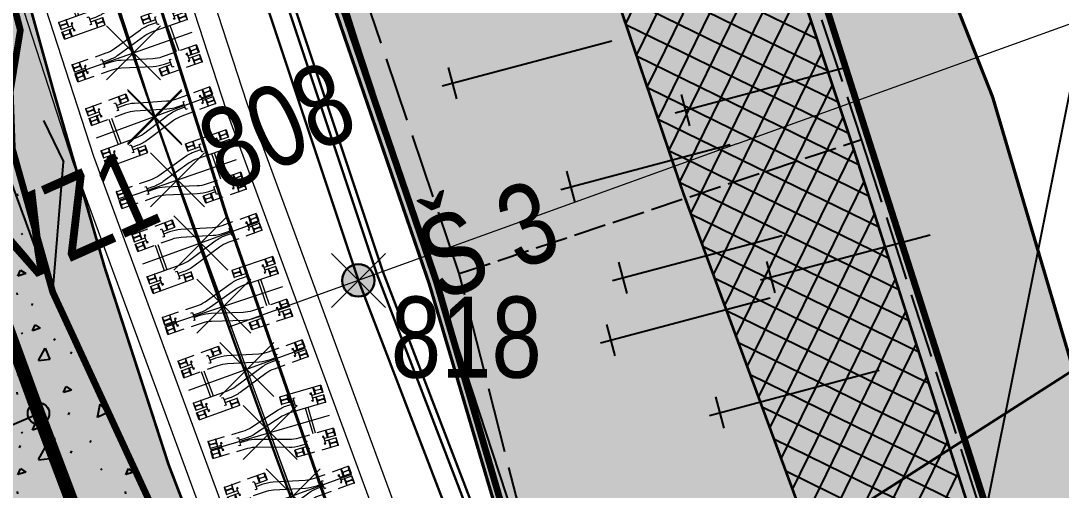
# Model space of a CAD drawing. Header units: millimetres. Extents: x -533422 to -532014, y -1115269 to -1112931.
# Drawn here: x -532549.83 to -532530.56, y -1113882.54 to -1113873.86 of the extents above; entities that cross this region are included whole.
import ezdxf
from ezdxf import colors
from ezdxf.entities.mleader import LeaderData, LeaderLine
from ezdxf.enums import TextEntityAlignment as Align
from ezdxf.math import Vec2, Vec3

# ---------------------------------------------------------------- set-up
doc = ezdxf.new("R2010")
doc.units = ezdxf.units.MM
doc.header["$PDMODE"] = 3
doc.header["$PDSIZE"] = 0.5
for name, pattern in [('ACAD_ISO02W100', [15, 12, -3]), ('ACAD_ISO05W100', [33, 24, -3, 0, -3, 0, -3]), ('ACAD_ISO10W100', [18, 12, -3, 0, -3])]:
    doc.linetypes.add(name, pattern=pattern)
for name, color, linetype, lineweight in [('drážní pozemek', 4, 'Continuous', 30), ('kladečák', 2, 'Continuous', 15), ('kladečák osa', 2, 'Continuous', 15), ('odvodnění', 5, 'Continuous', 0), ('původní osa', 30, 'Continuous', 15), ('SVRSEK', 1, 'Continuous', 20), ('Svršek', 1, 'Continuous', 18), ('tvar svršku', 1, 'Continuous', 13), ('Vytyčovací výkres', 5, 'Continuous', 15), ('Vytyčovací výkres - typ bodu', 5, 'Continuous', 15), ('Vytyčovací výkres _čísla bodů', 5, 'Continuous', 15), ('Ypražce', 1, 'Continuous', 13), ('zabzař', 1, 'Continuous', 30), ('řezy - značení', 5, 'Continuous', 0)]:
    doc.layers.add(name, color=color, linetype=linetype, lineweight=lineweight)
doc.layers.add('skály', color=8, linetype='Continuous')
doc.layers.add('Soubor 05 Těžký ochranný plot', color=82, linetype='Continuous')
doc.styles.get("Standard").update_dxf_attribs({"font": 'arial.ttf'})
doc.styles.add('Standard 1_500', font='romans.shx', dxfattribs={"width": 0.65, "height": 0.7})

# ---------------------------------------------------------------- blocks, each defined once
blk = doc.blocks.new('Z$W@#62D3339C')
at = {"layer": 'Ypražce', "lineweight": 9}
for p, q in [((5.465233698487282e-06, 2.299998993636109), (5.465233698487282e-06, 1.499998993705958)), ((0.1400054652476683, 2.299998993636109), (0.1400054652476683, 2.085498993634246)), ((0.1900054652942345, 2.299998993636109), (0.1900054652942345, 2.085498993634246)), ((0.9700054652057588, 2.299998993636109), (0.9700054652057588, 2.085498993634246)), ((1.020005465252325, 2.299998993636109), (1.020005465252325, 2.085498993634246)), ((1.160005465266295, 2.299998993636109), (1.160005465266295, 1.978822964476421)), ((0.8280088704777882, 1.957998993690126), (0.330005465191789, 1.957998993690126)), ((0.1400054652476683, 1.738998993649147), (0.1400054652476683, 1.499998993705958)), ((0.8280088704777882, 1.90799899364356), (0.330005465191789, 1.90799899364356)), ((1.020005465252325, 1.738998993649147), (1.020005465252325, 1.499998993705958)), ((1.160005465266295, 1.837880268227309), (1.160005465266295, 1.499998993705958)), ((0.5550054652849212, 0.2144989937078208), (0.5550054652849212, -1.006294041872025e-06)), ((0.605005465215072, 0.2144989937078208), (0.605005465215072, -1.006294041872025e-06))]:
    blk.add_line(p, q, dxfattribs=at)
at = {"layer": 'Ypražce', "lineweight": 9, "ltscale": 0.005}
blk.add_line((0.580005465191789, -1.006294041872025e-06), (0.580005465191789, 2.299998993636109), dxfattribs=at)
at = {"layer": 'Ypražce', "lineweight": 9}
for points in [[(0.06700546527281404, 2.181814288720489), (0.06700546527281404, 2.266151918331161, 0.2747949659835429), (0.05653793236706406, 2.285223967279308), (0.05653793236706406, 2.285223967279308), (0.002622348489239812, 2.292166130268015, -0.2961807937967795), (5.465233698487282e-06, 2.296480781049468), (5.465233698487282e-06, 2.299998993636109), (0.1400054652476683, 2.299998993636109), (0.1400054652476683, 2.296480781049468, -0.2961807937967795), (0.137388581992127, 2.292166130268015), (0.08347299823071808, 2.285223967279308), (0.08347299823071808, 2.285223967279308, 0.274794965983543), (0.07300546520855278, 2.266151918331161), (0.07300546520855278, 2.181814288720489, 0.274794965983543), (0.08347299823071808, 2.162742239772342), (0.137388581992127, 2.155800076783635, -0.2961807937967795), (0.1400054652476683, 2.151485426002182), (0.1400054652476683, 2.147967213415541), (5.465233698487282e-06, 2.147967213415541), (5.465233698487282e-06, 2.151485426002182, -0.2961807937967795), (0.002622348489239812, 2.155800076783635), (0.05653793236706406, 2.162742239772342), (0.05653793236706406, 2.162742239772342, 0.2747949659835429)], [(0.2630054652690887, 2.181814288720489), (0.2630054652690887, 2.266151918331161, -0.2747949659835429), (0.2734729981748387, 2.285223967279308), (0.2734729981748387, 2.285223967279308), (0.327388582052663, 2.292166130268015, 0.2961807937967795), (0.330005465191789, 2.296480781049468), (0.330005465191789, 2.299998993636109), (0.1900054652942345, 2.299998993636109), (0.1900054652942345, 2.296480781049468, 0.2961807937967795), (0.1926223484333605, 2.292166130268015), (0.2465379323111847, 2.285223967279308), (0.2465379323111847, 2.285223967279308, -0.274794965983543), (0.2570054652169347, 2.266151918331161), (0.2570054652169347, 2.181814288720489, -0.274794965983543), (0.2465379323111847, 2.162742239772342), (0.1926223484333605, 2.155800076783635, 0.2961807937967795), (0.1900054652942345, 2.151485426002182), (0.1900054652942345, 2.147967213415541), (0.330005465191789, 2.147967213415541), (0.330005465191789, 2.151485426002182, 0.2961807937967795), (0.327388582052663, 2.155800076783635), (0.2734729981748387, 2.162742239772342), (0.2734729981748387, 2.162742239772342, -0.2747949659835429)], [(0.8970054652309045, 2.181814288720489), (0.8970054652309045, 2.266151918331161, 0.2747949659835429), (0.8865379323251545, 2.285223967279308), (0.8865379323251545, 2.285223967279308), (0.8326223484473303, 2.292166130268015, -0.2961807937967795), (0.830005465191789, 2.296480781049468), (0.830005465191789, 2.299998993636109), (0.9700054652057588, 2.299998993636109), (0.9700054652057588, 2.296480781049468, -0.2961807937967795), (0.9673885820666328, 2.292166130268015), (0.9134729981888086, 2.285223967279308), (0.9134729981888086, 2.285223967279308, 0.274794965983543), (0.9030054652830586, 2.266151918331161), (0.9030054652830586, 2.181814288720489, 0.274794965983543), (0.9134729981888086, 2.162742239772342), (0.9673885820666328, 2.155800076783635, -0.2961807937967795), (0.9700054652057588, 2.151485426002182), (0.9700054652057588, 2.147967213415541), (0.830005465191789, 2.147967213415541), (0.830005465191789, 2.151485426002182, -0.2961807937967795), (0.8326223484473303, 2.155800076783635), (0.8865379323251545, 2.162742239772342), (0.8865379323251545, 2.162742239772342, 0.2747949659835429)], [(1.093005465227179, 2.181814288720489), (1.093005465227179, 2.266151918331161, -0.2747949659835429), (1.103472998132929, 2.285223967279308), (1.103472998132929, 2.285223967279308), (1.157388582010753, 2.292166130268015, 0.2961807937967795), (1.160005465266295, 2.296480781049468), (1.160005465266295, 2.299998993636109), (1.020005465252325, 2.299998993636109), (1.020005465252325, 2.296480781049468, 0.2961807937967795), (1.022622348507866, 2.292166130268015), (1.076537932269275, 2.285223967279308), (1.076537932269275, 2.285223967279308, -0.274794965983543), (1.08700546529144, 2.266151918331161), (1.08700546529144, 2.181814288720489, -0.274794965983543), (1.076537932269275, 2.162742239772342), (1.022622348507866, 2.155800076783635, 0.2961807937967795), (1.020005465252325, 2.151485426002182), (1.020005465252325, 2.147967213415541), (1.160005465266295, 2.147967213415541), (1.160005465266295, 2.151485426002182, 0.2961807937967795), (1.157388582010753, 2.155800076783635), (1.103472998132929, 2.162742239772342), (1.103472998132929, 2.162742239772342, -0.2747949659835429)], [(0.06700546527281404, 1.618183698621579), (0.06700546527281404, 1.533846069010906, -0.2747949659835429), (0.05653793236706406, 1.51477402006276), (0.05653793236706406, 1.51477402006276), (0.002622348489239812, 1.507831857074052, 0.2961807937967795), (5.465233698487282e-06, 1.503517206292599), (5.465233698487282e-06, 1.499998993705958), (0.1400054652476683, 1.499998993705958), (0.1400054652476683, 1.503517206292599, 0.2961807937967795), (0.137388581992127, 1.507831857074052), (0.08347299823071808, 1.51477402006276), (0.08347299823071808, 1.51477402006276, -0.274794965983543), (0.07300546520855278, 1.533846069010906), (0.07300546520855278, 1.618183698621579, -0.274794965983543), (0.08347299823071808, 1.637255747569725), (0.137388581992127, 1.644197910558432, 0.2961807937967795), (0.1400054652476683, 1.648512561339885), (0.1400054652476683, 1.652030773926526), (5.465233698487282e-06, 1.652030773926526), (5.465233698487282e-06, 1.648512561339885, 0.2961807937967795), (0.002622348489239812, 1.644197910558432), (0.05653793236706406, 1.637255747569725), (0.05653793236706406, 1.637255747569725, -0.2747949659835429)], [(1.093005465227179, 1.618183698621579), (1.093005465227179, 1.533846069010906, 0.2747949659835429), (1.103472998132929, 1.51477402006276), (1.103472998132929, 1.51477402006276), (1.157388582010753, 1.507831857074052, -0.2961807937967795), (1.160005465266295, 1.503517206292599), (1.160005465266295, 1.499998993705958), (1.020005465252325, 1.499998993705958), (1.020005465252325, 1.503517206292599, -0.2961807937967795), (1.022622348507866, 1.507831857074052), (1.076537932269275, 1.51477402006276), (1.076537932269275, 1.51477402006276, 0.274794965983543), (1.08700546529144, 1.533846069010906), (1.08700546529144, 1.618183698621579, 0.274794965983543), (1.076537932269275, 1.637255747569725), (1.022622348507866, 1.644197910558432, -0.2961807937967795), (1.020005465252325, 1.648512561339885), (1.020005465252325, 1.652030773926526), (1.160005465266295, 1.652030773926526), (1.160005465266295, 1.648512561339885, -0.2961807937967795), (1.157388582010753, 1.644197910558432), (1.103472998132929, 1.637255747569725), (1.103472998132929, 1.637255747569725, 0.2747949659835429)], [(0.4820054651936516, 0.1181836986215785), (0.4820054651936516, 0.03384606901090592, -0.2747949659835429), (0.4715379322879016, 0.01477402006275952), (0.4715379322879016, 0.01477402006275952), (0.4176223485264927, 0.007831857074052095, 0.2961807937967795), (0.4150054652709514, 0.00351720629259944), (0.4150054652709514, -1.006294041872025e-06), (0.5550054652849212, -1.006294041872025e-06), (0.5550054652849212, 0.00351720629259944, 0.2961807937967795), (0.5523885820293799, 0.007831857074052095), (0.4984729981515557, 0.01477402006275952), (0.4984729981515557, 0.01477402006275952, -0.274794965983543), (0.4880054652458057, 0.03384606901090592), (0.4880054652458057, 0.1181836986215785, -0.274794965983543), (0.4984729981515557, 0.1372557475697249), (0.5523885820293799, 0.1441979105584323, 0.2961807937967795), (0.5550054652849212, 0.148512561339885), (0.5550054652849212, 0.1520307739265263), (0.4150054652709514, 0.1520307739265263), (0.4150054652709514, 0.148512561339885, 0.2961807937967795), (0.4176223485264927, 0.1441979105584323), (0.4715379322879016, 0.1372557475697249), (0.4715379322879016, 0.1372557475697249, -0.2747949659835429)], [(0.6780054653063416, 0.1181836986215785), (0.6780054653063416, 0.03384606901090592, 0.2747949659835429), (0.6884729982120916, 0.01477402006275952), (0.6884729982120916, 0.01477402006275952), (0.7423885819735005, 0.007831857074052095, -0.2961807937967795), (0.7450054652290419, 0.00351720629259944), (0.7450054652290419, -1.006294041872025e-06), (0.605005465215072, -1.006294041872025e-06), (0.605005465215072, 0.00351720629259944, -0.2961807937967795), (0.6076223484706134, 0.007831857074052095), (0.6615379323484376, 0.01477402006275952), (0.6615379323484376, 0.01477402006275952, 0.274794965983543), (0.6720054652541876, 0.03384606901090592), (0.6720054652541876, 0.1181836986215785, 0.274794965983543), (0.6615379323484376, 0.1372557475697249), (0.6076223484706134, 0.1441979105584323, -0.2961807937967795), (0.605005465215072, 0.148512561339885), (0.605005465215072, 0.1520307739265263), (0.7450054652290419, 0.1520307739265263), (0.7450054652290419, 0.148512561339885, -0.2961807937967795), (0.7423885819735005, 0.1441979105584323), (0.6884729982120916, 0.1372557475697249), (0.6884729982120916, 0.1372557475697249, 0.2747949659835429)]]:
    blk.add_lwpolyline(points, format="xyb", close=True, dxfattribs=at)
for points in [[(0.330005465191789, 2.299998993636109), (0.330005465191789, 1.624998993705958, 0.07258628487161072), (0.3550311514409259, 1.453521477757022), (0.5241404522676021, 0.8864879299653694, -0.07258628487161072), (0.5550054652849212, 0.6749989936361089), (0.5550054652849212, 0.5609989936929196)], [(0.4150054652709514, 0.4621177191147581), (0.4150054652709514, 0.6749989936361089, 0.07258628487161072), (0.3899797790218145, 0.8464765095850453), (0.2208704781951383, 1.413510057376698, -0.07258628487161072), (0.1900054652942345, 1.624998993705958), (0.1900054652942345, 1.738998993649147)], [(0.830005465191789, 1.837880268227309), (0.830005465191789, 1.624998993705958, -0.07258628487161072), (0.8049797790590674, 1.453521477757022), (0.6358704782323912, 0.8864879299653694, 0.07258628487161072), (0.605005465215072, 0.6749989936361089), (0.605005465215072, 0.5609989936929196)], [(0.7450054652290419, 0.4621177191147581), (0.7450054652290419, 0.6749989936361089, -0.07258628487161072), (0.7700311514781788, 0.8464765095850453), (0.939140452304855, 1.413510057376698, 0.07258628487161072), (0.9700054652057588, 1.624998993705958), (0.9700054652057588, 1.738998993649147)]]:
    blk.add_lwpolyline(points, format="xyb", dxfattribs=at)
for points in [[(0.830005465191789, 2.299998993636109), (0.830005465191789, 1.978822964476421)], [(0.2136728254845366, 2.060535419383086), (0.2400054652243853, 2.060498993610963), (0.2400054652243853, 2.085498993634246), (0.0900054652011022, 2.085498993634246), (0.0900054652011022, 2.060498993610963), (0.116218859795481, 2.060498993610963)], [(1.043672825442627, 2.060535419383086), (1.070005465298891, 2.060498993610963), (1.070005465298891, 2.085498993634246), (0.920005465275608, 2.085498993634246), (0.920005465275608, 2.060498993610963), (0.9462188598699868, 2.060498993610963)], [(0.2302269149804488, 1.763998993672431), (0.2400054652243853, 1.763998993672431), (0.2400054652243853, 1.738998993649147), (0.0900054652011022, 1.738998993649147), (0.0900054652011022, 1.763998993672431), (0.09978401544503868, 1.763998993672431)], [(1.060226915054955, 1.763998993672431), (1.070005465298891, 1.763998993672431), (1.070005465298891, 1.738998993649147), (0.920005465275608, 1.738998993649147), (0.920005465275608, 1.763998993672431), (0.9297840155195445, 1.763998993672431)], [(0.5147840154822916, 0.5359989936696365), (0.5050054652383551, 0.5359989936696365), (0.5050054652383551, 0.5609989936929196), (0.6550054652616382, 0.5609989936929196), (0.6550054652616382, 0.5359989936696365), (0.6452269150177017, 0.5359989936696365)], [(0.4150054652709514, -1.006294041872025e-06), (0.4150054652709514, 0.3211750228656456)], [(0.5313381050946191, 0.2394625679589808), (0.5050054652383551, 0.2394989936146885), (0.5050054652383551, 0.2144989937078208), (0.6550054652616382, 0.2144989937078208), (0.6550054652616382, 0.2394989936146885), (0.6287920706672594, 0.2394989936146885)], [(0.7450054652290419, -1.006294041872025e-06), (0.7450054652290419, 0.3211750228656456)]]:
    blk.add_lwpolyline(points, dxfattribs=at)
blk = doc.blocks.new('Těžký ochranný plot - pole dl. 2.0 m')
at = {"layer": 'Soubor 05 Těžký ochranný plot'}
h = blk.add_hatch(color=7, dxfattribs=at)
edge = h.paths.add_edge_path()
edge.add_arc((0, 0), 0.1999999999999998, 284.6460981956619, 644.6460981956621)
at = {"layer": 'Soubor 05 Těžký ochranný plot', "color": 7}
blk.add_circle((0, 0), 0.1999999999999998, dxfattribs=at)
blk = doc.blocks.new('Kotevní prvek 5m')
for points in [[(154.727906283985, 149.5340145421391), (155.2943314833237, 149.7319097001245)], [(154.9455789807253, 149.8219185211929), (156.0106024034771, 146.7513770202536)]]:
    blk.add_lwpolyline(points)

msp = doc.modelspace()

# ---------------------------------------------------------------- hatches: boundary and pattern name
at = {"layer": 'odvodnění'}
msp.add_hatch(color=256, dxfattribs=at).paths.add_polyline_path([(-532543.279785695, -1113878.662638245, 1), (-532543.8797856951, -1113878.662638245, 1)])
at = {"layer": 'skály', "true_color": 0xd9ffcc}
h = msp.add_hatch(color=254, dxfattribs=at)
h.dxf.hatch_style = 1
h.paths.add_polyline_path([(-532518.5594373024, -1113933.217695938), (-532517.178210853, -1113932.579910757), (-532517.5067049201, -1113924.145579288), (-532518.2727613989, -1113916.338039341), (-532520.5537373947, -1113907.174981089), (-532521.4019026842, -1113904.751664393), (-532522.6878031449, -1113901.541126649), (-532524.2582084012, -1113898.163204201), (-532525.1624530905, -1113895.955140862), (-532526.2340059566, -1113892.750043224), (-532527.6464571133, -1113888.189315948), (-532529.3260691772, -1113883.749245696), (-532531.8350027602, -1113875.267159265), (-532531.83500276, -1113875.267159265), (-532537.256866382, -1113861.571019082), (-532539.0357700784, -1113855.567230371), (-532541.0907867427, -1113850.940002421), (-532542.369451001, -1113847.594922479), (-532543.1826360729, -1113843.49108134), (-532544.1325140159, -1113839.142416849), (-532546.159181609, -1113828.968079014), (-532546.362798462, -1113824.316883783), (-532547.0980912993, -1113819.541570337), (-532548.54641262, -1113815.341109625), (-532550.2726936718, -1113807.467336253), (-532547.7825628824, -1113800.906728215), (-532545.3062599739, -1113789.887077399), (-532546.4022034314, -1113781.622212158), (-532558.0273313852, -1113786.200982098), (-532558.5991741503, -1113791.343763941), (-532557.8332254528, -1113800.802379355), (-532557.741581275, -1113806.611369371), (-532557.0713112644, -1113813.310512118), (-532555.9254641269, -1113821.566466007), (-532555.499305073, -1113826.931908215), (-532553.342137329, -1113840.48622476), (-532551.5420909906, -1113847.169126999), (-532550.3625114238, -1113853.149902832), (-532547.2206423916, -1113864.297138815), (-532542.2661189818, -1113878.730589355), (-532539.592538828, -1113887.750298113), (-532536.3765441905, -1113896.706675579), (-532530.21782915, -1113911.793382174), (-532526.0618071889, -1113921.285882048), (-532520.6058181697, -1113934.146650488)])
at = {"layer": 'skály', "ltscale": 100, "true_color": 0xffdab3}
msp.add_hatch(color=41, dxfattribs=at).paths.add_polyline_path([(-532524.7855109454, -1113923.522836619), (-532524.4511145722, -1113921.419665368), (-532524.2544131122, -1113919.591677453), (-532521.2934294317, -1113917.225827288), (-532520.0725916234, -1113916.245663367), (-532520.8853647305, -1113912.651325606), (-532522.0536981343, -1113907.759974918), (-532523.1416242083, -1113902.893841014), (-532527.4684456955, -1113893.231482245), (-532529.0074099549, -1113889.596161569), (-532531.4083128126, -1113884.561333402), (-532534.140669872, -1113876.031513867), (-532536.6844251256, -1113868.047036694), (-532539.8981276257, -1113862.29994915), (-532541.1267820278, -1113855.592230655), (-532542.8907483745, -1113851.36736424), (-532543.889235749, -1113847.257563219), (-532545.1381571688, -1113839.290667694), (-532547.5925070221, -1113831.895159362), (-532549.5244301718, -1113829.165645123), (-532551.0885475485, -1113819.681010218), (-532551.7545142815, -1113814.204453883), (-532556.0010164236, -1113814.571126466), (-532555.4612437203, -1113818.856113447), (-532555.074662966, -1113823.166351419), (-532554.4133733052, -1113828.618558807), (-532554.213163488, -1113832.453013916), (-532553.2156702619, -1113840.473906985), (-532551.4637125038, -1113846.839414858), (-532550.206414676, -1113853.095348715), (-532547.0715679127, -1113864.241598822), (-532542.139550881, -1113878.670196424), (-532539.4972943922, -1113887.714529163), (-532536.3003362239, -1113896.673799692), (-532530.1031768853, -1113910.899320683), (-532526.0127550379, -1113920.582500994)])
at = {"layer": 'skály', "ltscale": 0.25}
h = msp.add_hatch(dxfattribs=at)
h.set_pattern_fill('ANSI37', color=8, scale=3.5, angle=189.4736651739794)
h.set_pattern_definition([(333.9473303479588, (-532345.071274379, -1114032.829538932), (0.1921487688001174, 0.3930459268948083), []), (63.94733034795873, (-532345.071274379, -1114032.829538932), (-0.3930459268948083, 0.1921487688001174), [])])
h.paths.add_polyline_path([(-532535.7997470672, -1113923.848137041), (-532540.6856977151, -1113915.040326379), (-532541.1980485622, -1113909.97781173), (-532538.0105200252, -1113908.677400978), (-532536.2929327445, -1113911.969997994), (-532535.6028396144, -1113913.513856794), (-532531.9611541796, -1113922.235126636)])
h.paths.add_polyline_path([(-532541.8750601037, -1113910.269482565), (-532543.7523301636, -1113907.001759612), (-532546.9780249159, -1113903.698558074), (-532549.1611072895, -1113900.117541028), (-532545.6384856334, -1113898.556222444), (-532544.5740827736, -1113898.214814802), (-532544.094839701, -1113899.708945671), (-532543.2937541385, -1113901.785121515), (-532541.6645692654, -1113904.776039582), (-532539.7276365728, -1113908.443553773), (-532539.4008331398, -1113909.244604723)])
h.paths.add_polyline_path([(-532559.6281975758, -1113851.505582454), (-532561.0153083254, -1113846.68681702), (-532561.7652003076, -1113844.104936374), (-532563.0360334085, -1113844.469704196), (-532561.3781691389, -1113851.578345136), (-532563.3988147117, -1113856.257830438), (-532562.502918191, -1113861.922133203), (-532562.5423137018, -1113865.428692828), (-532564.2443351339, -1113869.092481722), (-532562.8479849687, -1113874.42020038), (-532561.8930397313, -1113878.910335159), (-532560.6632170657, -1113884.837191985), (-532559.3275522806, -1113889.090921949), (-532556.2365270298, -1113894.14512961), (-532554.9716949803, -1113894.694408701), (-532553.5756274321, -1113895.582771408), (-532551.6601812755, -1113896.553411544), (-532549.0837835572, -1113899.912375213), (-532545.7070163793, -1113898.37867107), (-532544.8142605183, -1113898.092319271), (-532545.1159119203, -1113897.173291384), (-532544.8510092802, -1113897.011145756), (-532545.9483486774, -1113894.251108096), (-532547.86662347, -1113890.488453274), (-532549.2707491771, -1113888.400937686), (-532550.7215898673, -1113885.642929545), (-532549.560905559, -1113884.57790969), (-532550.8762407508, -1113881.6069351), (-532551.358663347, -1113876.024564212), (-532551.6151991939, -1113873.314094499), (-532553.2908270295, -1113868.403205601), (-532555.1440294132, -1113868.472517146), (-532555.6110383605, -1113866.670940954), (-532558.789318724, -1113855.0987538)])
h.paths.add_polyline_path([(-532527.3244464219, -1113897.821297714), (-532525.828988952, -1113901.565445606), (-532524.7948713101, -1113904.174060171), (-532523.379552167, -1113908.267959792), (-532522.1642509252, -1113911.916449284), (-532520.9419323015, -1113916.534391252), (-532526.357089167, -1113919.482565129), (-532528.7660980196, -1113913.728666016), (-532529.9262873919, -1113910.829957668), (-532530.9942252538, -1113908.049256871), (-532531.625911391, -1113906.661962633), (-532534.0763960169, -1113900.839684554)])
h.paths.add_polyline_path([(-532533.3153969811, -1113900.068101005), (-532535.0769665142, -1113896.218199316), (-532536.5883689934, -1113892.136968506), (-532532.3356708143, -1113890.221565097), (-532534.3460086334, -1113885.764922293), (-532537.5600423691, -1113877.057113241), (-532540.0354157005, -1113869.781516347), (-532542.9388147102, -1113863.178690925), (-532544.5577041631, -1113856.827791457), (-532546.6948511743, -1113852.210860122), (-532548.9863272988, -1113839.894466779), (-532550.189678291, -1113834.081058147), (-532552.0708216781, -1113830.133053034), (-532552.1365989926, -1113829.679710932), (-532550.052514363, -1113829.335067135), (-532551.5079251628, -1113819.777860075), (-532550.0525143628, -1113829.335067135), (-532548.0413461692, -1113832.123909383), (-532545.8348961303, -1113839.403021788), (-532545.0634646416, -1113847.219193047), (-532544.3077666328, -1113851.728041), (-532541.8299024558, -1113855.819294026), (-532540.4270990213, -1113862.456305981), (-532537.073892427, -1113868.228274537), (-532534.4407909522, -1113876.130230199), (-532531.6964717837, -1113884.673797471), (-532529.5423659191, -1113889.147117315), (-532530.5991276226, -1113891.681332137), (-532528.1364243344, -1113897.768045428)])
at = {"layer": 'skály', "ltscale": 100, "true_color": 0xffb3b3}
msp.add_hatch(color=31, dxfattribs=at).paths.add_polyline_path([(-532554.9921633753, -1113868.206399606), (-532555.899341876, -1113864.501771475), (-532558.6173262037, -1113855.089206699), (-532559.9307169403, -1113849.929338945), (-532560.8633463565, -1113846.56430133), (-532561.6536840397, -1113844.051973068), (-532558.961419374, -1113843.50429842), (-532557.1646119441, -1113849.044378617), (-532556.5493473267, -1113851.109095501), (-532555.5482853621, -1113854.584470016), (-532554.1420485936, -1113859.04582038), (-532553.6243553278, -1113861.066616546), (-532552.8186069991, -1113863.912320526), (-532552.1300920148, -1113866.235742921), (-532551.2708732777, -1113868.500574294), (-532549.9217427925, -1113872.652599802), (-532549.2227171313, -1113875.1701744), (-532548.2803540853, -1113878.4147291), (-532547.0947547009, -1113882.072269178), (-532546.7863761017, -1113882.875620301), (-532546.7637652778, -1113883.793173547), (-532546.3002771924, -1113885.24247852), (-532544.9575318841, -1113889.414479158), (-532543.9512987592, -1113892.367584609), (-532543.3062403518, -1113894.209262013), (-532542.2694711616, -1113897.108486998), (-532542.8043773763, -1113897.513216117), (-532544.3027195764, -1113898.131690157), (-532544.8793183665, -1113896.662022936), (-532545.8563011964, -1113894.006462153), (-532547.747456735, -1113890.390381792), (-532549.1174016057, -1113888.40887018), (-532550.6619396757, -1113885.357597952), (-532552.9153485468, -1113886.66445072), (-532553.683420104, -1113887.104404162), (-532554.451491661, -1113887.544357603), (-532556.4726699626, -1113888.376463565), (-532557.2743128483, -1113888.952975369), (-532559.4843682201, -1113890.484417747), (-532561.01345063, -1113887.581680242), (-532561.6636402924, -1113885.155688376), (-532562.7768548705, -1113880.216957291), (-532562.8293609363, -1113878.621182426), (-532561.002348809, -1113878.410156793), (-532558.9450921301, -1113876.940826111), (-532556.9783968092, -1113872.586858348), (-532556.2545630996, -1113871.408452875), (-532555.8347143539, -1113870.451354448), (-532555.4924114618, -1113869.029559471)])
at = {"layer": 'skály', "ltscale": 0.5}
h = msp.add_hatch(dxfattribs=at)
h.set_pattern_fill('', color=256, scale=2, style=2)
h.set_pattern_definition([(66.47464778722805, (-532551.0417500003, -1113866.04145), (-2, -5.51295), [0.1231119916986156, -9.898062493485245]), (325.428544831685, (-532550.9926092566, -1113865.928570641), (-6, 3.6753), [0.1154190304589426, -9.600167297833345]), (197.0285168969282, (-532550.8975710147, -1113865.994063275), (-2, 0), [0.1517665364895001, -6.123339639703857]), (79.71884290808352, (-532550.4136500002, -1113866.49815), (-2, -9.18825), [0.2561798245373745, -10.94964325143522]), (311.0453471430079, (-532550.367927375, -1113866.246083453), (-6, 7.3506), [0.2201298680637039, -11.96280648006272]), (204.6746415370167, (-532550.2233777448, -1113866.412103221), (-2, -1.83765), [0.2044251742976407, -4.197501395114894]), (61.4461494633226, (-532551.5088500003, -1113865.4443), (-2, -1.83765), [0.2561893245238763, -3.928046578242602]), (293.5253522127719, (-532551.3863954684, -1113865.21927143), (-2, 5.51295), [0.2262522348427804, -9.794922250341079]), (187.477933793166, (-532551.2960858005, -1113865.426718381), (-12, -1.83765), [0.2090548233808024, -13.91103574015667]), (305.9633008105634, (-532550.3544000003, -1113865.6086), (-2, 1.83765), [0.03202007183002561, -6.779192573690594]), (66.47464778722805, (-532549.8571500003, -1113865.22235), (-2, -5.51295), [0.0437817313499592, -9.9773927538339]), (66.47464778722805, (-532550.5498000003, -1113866.96725), (-2, -5.51295), [0.0437360549203972, -9.977438430263462]), (66.47464778722805, (-532550.9538500003, -1113866.45225), (-2, -5.51295), [0.0437817313499592, -9.9773927538339]), (278.8374801190253, (-532549.9055500003, -1113866.03455), (-2, 11.0259), [0.04019707700816069, -12.97790257703121]), (66.47464778722805, (-532550.9094500003, -1113865.32445), (-2, -5.51295), [0.0437360549203972, -9.977438430263462]), (66.47464778722805, (-532551.6287000002, -1113866.2702), (-2, -5.51295), [0.043761427079107, -9.977413058104752]), (66.47464778722805, (-532551.6198500003, -1113866.7364), (-2, -5.51295), [0.1231336266013472, -9.898040858582512]), (325.428544831685, (-532551.5707006209, -1113866.623500804), (-6, 3.6753), [0.1154640972813253, -9.600122231010962]), (197.0285168969282, (-532551.4756252702, -1113866.689019011), (-2, 0), [0.1518082044427961, -6.12329797175056]), (66.47464778722805, (-532549.8882000003, -1113865.72405), (-2, -5.51295), [0.1231119916986156, -9.898062493485245]), (325.428544831685, (-532549.8390592566, -1113865.611170641), (-6, 3.6753), [0.1154190304589425, -9.600167297833345]), (197.0285168969282, (-532549.7440210147, -1113865.676663275), (-2, 0), [0.1517665364895, -6.123339639703857]), (305.9633008105634, (-532551.2254000002, -1113866.88035), (-2, 1.83765), [0.03202007183002561, -6.779192573690594]), (305.9633008105634, (-532549.8235000003, -1113866.76735), (-2, 1.83765), [0.03204781583821275, -6.779164829682406])])
h.paths.add_polyline_path([(-532551.6800000003, -1113867.02), (-532549.84, -1113874.03), (-532550.0255383666, -1113875.164578621), (-532549.9884533151, -1113876.222544549), (-532549.24, -1113878.88), (-532546.69, -1113884.389999999), (-532548.1, -1113883.86), (-532549.85, -1113884.52), (-532557.4863342196, -1113887.427136441), (-532558.5835762128, -1113885.111698194), (-532558.4663237907, -1113882.489487764), (-532558.6307288905, -1113878.283294986), (-532551.6800000002, -1113867.02)])

# ---------------------------------------------------------------- linework, layer by layer
at = {"layer": 'drážní pozemek'}
msp.add_lwpolyline([(-532550.25, -1113901.86), (-532545.6, -1113894.67), (-532544.22, -1113890.78), (-532541.34, -1113887.35), (-532528.2893067517, -1113879.012401959)], dxfattribs=at)
at = {"layer": 'kladečák'}
for p in [(-532547.7454103957, -1113874.449452997), (-532547.3543159806, -1113875.631383761), (-532546.9267920249, -1113876.800677679), (-532546.4992680692, -1113877.969971598), (-532546.0717441135, -1113879.139265516), (-532545.6442201578, -1113880.308559434), (-532545.216696202, -1113881.477853352), (-532544.7891722464, -1113882.647147271)]:
    msp.add_point(p, dxfattribs=at)
at = {"layer": 'kladečák osa'}
msp.add_lwpolyline([(-532523.366335718, -1113935.755486334), (-532523.6955643238, -1113934.954586935), (-532524.9995787557, -1113931.782370556), (-532526.0263901828, -1113929.284493273), (-532527.0902963317, -1113926.696377353), (-532529.5624255942, -1113920.682541352), (-532531.5794865014, -1113915.775729365), (-532533.1444247449, -1113911.968775542), (-532533.9524887103, -1113910.003035223), (-532534.4225990142, -1113908.859419347), (-532538.9106208383, -1113897.876576351), (-532543.1651252776, -1113887.088976128), (-532547.3837240988, -1113875.550951464), (-532550.2982343502, -1113866.674948691), (-532553.314848322, -1113856.086195057), (-532554.4478727562, -1113851.560544694), (-532555.7656353349, -1113845.644392414), (-532556.3338185516, -1113843.039320936), (-532558.0649153973, -1113833.528282962)], dxfattribs=at)
at = {"layer": 'odvodnění', "lineweight": 30}
for q in [(-532548.2419029967, -1113864.681846554), (-532536.7791688918, -1113896.344835269)]:
    msp.add_line((-532543.5797856951, -1113878.662638245), q, dxfattribs=at)
msp.add_circle((-532543.5797856951, -1113878.662638245), 0.3, dxfattribs=at)
at = {"layer": 'původní osa'}
msp.add_line((-532536.57077884, -1113876.136986015), (-532545.9786216964, -1113879.527043948), dxfattribs=at)
at = {"layer": 'původní osa', "lineweight": 40, "elevation": 353.018}
msp.add_lwpolyline([(-532520.964, -1113941.602), (-532524.861, -1113932.117), (-532525.7, -1113930.065), (-532529.844, -1113919.946), (-532534.127, -1113909.385), (-532538.488, -1113898.301), (-532542.476, -1113887.636), (-532546.026, -1113877.445), (-532549.35, -1113866.981), (-532552.302, -1113856.418), (-532554.714, -1113846.338), (-532555.308, -1113843.547), (-532557.103, -1113834.041), (-532558.448, -1113825.436), (-532559.64, -1113815.547), (-532560.487, -1113805.456), (-532560.993, -1113794.499), (-532561.087, -1113783.392), (-532561.043, -1113781.204), (-532560.65, -1113771.904)], dxfattribs=at)
msp.add_lwpolyline([(-532520.964, -1113941.602), (-532524.861, -1113932.117), (-532525.7, -1113930.065), (-532529.844, -1113919.946), (-532534.127, -1113909.385), (-532538.488, -1113898.301), (-532542.476, -1113887.636), (-532546.026, -1113877.445), (-532549.35, -1113866.981), (-532552.302, -1113856.418), (-532554.714, -1113846.338), (-532555.308, -1113843.547), (-532557.103, -1113834.041), (-532558.448, -1113825.436), (-532559.64, -1113815.547), (-532560.487, -1113805.456), (-532560.993, -1113794.499), (-532561.087, -1113783.392), (-532561.043, -1113781.204), (-532560.65, -1113771.904)], dxfattribs=at)
at = {"layer": 'skály'}
for p, q in [((-532549.27, -1113856.59), (-532543.6, -1113874.22)), ((-532543.5999999999, -1113874.22), (-532540.57, -1113883.46)), ((-532549.4116995336, -1113875.705865636), (-532549.04, -1113876.47)), ((-532549.2400000001, -1113878.88), (-532549.04, -1113876.47)), ((-532549.4767768508, -1113878.278978617), (-532550.0763707657, -1113876.649105267)), ((-532546.69, -1113884.389999999), (-532549.2400000001, -1113878.88))]:
    msp.add_line(p, q, dxfattribs=at)
at = {"layer": 'skály', "color": 116, "linetype": 'ACAD_ISO02W100', "ltscale": 0.1, "true_color": 0x136734, "const_width": 0.06}
for points in [[(-532518.5594373024, -1113933.217695938), (-532517.178210853, -1113932.579910757), (-532517.5067049201, -1113924.145579288), (-532518.2727613989, -1113916.338039341), (-532518.2727613989, -1113916.338039341), (-532520.5537373947, -1113907.174981089), (-532521.4019026842, -1113904.751664393), (-532522.6878031449, -1113901.541126649), (-532524.2582084012, -1113898.163204201), (-532525.1624530905, -1113895.955140862), (-532526.2340059566, -1113892.750043224), (-532527.6464571133, -1113888.189315948), (-532529.3260691772, -1113883.749245696), (-532531.8350027602, -1113875.267159265), (-532531.83500276, -1113875.267159265), (-532537.256866382, -1113861.571019082), (-532539.0357700784, -1113855.567230371), (-532541.0907867427, -1113850.940002421), (-532542.369451001, -1113847.594922479), (-532543.1826360729, -1113843.49108134), (-532544.1325140159, -1113839.142416849)], [(-532553.342137329, -1113840.48622476), (-532551.5420909906, -1113847.169126999), (-532550.3625114238, -1113853.149902832), (-532547.2206423916, -1113864.297138815), (-532542.2661189818, -1113878.730589355), (-532539.592538828, -1113887.750298113), (-532536.3765441905, -1113896.706675579), (-532530.21782915, -1113911.793382174), (-532526.0618071889, -1113921.285882048), (-532520.6058181697, -1113934.146650488), (-532518.5594373024, -1113933.217695938)]]:
    msp.add_lwpolyline(points, dxfattribs=at)
at = {"layer": 'skály', "color": 172, "linetype": 'ACAD_ISO02W100', "ltscale": 0.1, "const_width": 0.05}
msp.add_lwpolyline([(-532545.8348961303, -1113839.403021788), (-532545.0634646416, -1113847.219193047), (-532544.3077666328, -1113851.728041), (-532541.8299024558, -1113855.819294026), (-532540.4270990213, -1113862.456305981), (-532537.073892427, -1113868.228274537), (-532534.4407909522, -1113876.130230199), (-532531.6964717837, -1113884.673797471), (-532529.5423659191, -1113889.147117315), (-532530.5991276226, -1113891.681332137), (-532528.1364243344, -1113897.768045428), (-532533.3153969811, -1113900.068101005), (-532535.0769665142, -1113896.218199316), (-532536.5883689934, -1113892.136968506), (-532532.3356708143, -1113890.221565097), (-532534.3460086334, -1113885.764922293), (-532537.5600423691, -1113877.057113241), (-532540.0354157005, -1113869.781516347), (-532542.9388147102, -1113863.178690925), (-532544.5577041631, -1113856.827791457), (-532546.6948511743, -1113852.210860122), (-532548.9863272988, -1113839.894466779)], dxfattribs=at)
at = {"layer": 'skály', "linetype": 'ACAD_ISO02W100', "ltscale": 0.1}
for points in [[(-532545.6476506811, -1113839.365776686), (-532544.8750168192, -1113847.194130433), (-532544.1263977108, -1113851.660742353), (-532541.6506799816, -1113855.748451335), (-532540.2475078319, -1113862.387207774), (-532536.8998056009, -1113868.149701515), (-532534.2602109987, -1113876.071143096), (-532531.5195919381, -1113884.603191257), (-532529.3259825689, -1113889.158543374), (-532530.3868562081, -1113891.69940068), (-532527.8915492566, -1113897.866695807), (-532534.3236156636, -1113900.74208229)], [(-532534.3236156637, -1113900.74208229), (-532536.1674009018, -1113896.629136089), (-532539.3805015022, -1113887.646480967), (-532541.7110006881, -1113878.53613353), (-532546.5937723994, -1113864.141461851), (-532549.6041187848, -1113852.961308321), (-532553.065146115, -1113840.447092094)]]:
    msp.add_lwpolyline(points, dxfattribs=at)
at = {"layer": 'skály', "color": 20, "linetype": 'ACAD_ISO02W100', "ltscale": 0.1, "const_width": 0.1249999999999999}
for points in [[(-532524.7855109454, -1113923.522836619), (-532524.4511145722, -1113921.419665368), (-532524.2544131122, -1113919.591677453), (-532521.2934294317, -1113917.225827288), (-532520.0725916234, -1113916.245663367), (-532520.8853647305, -1113912.651325606), (-532522.0536981343, -1113907.759974918), (-532523.1416242083, -1113902.893841014), (-532527.4684456955, -1113893.231482245), (-532529.0074099549, -1113889.596161569), (-532531.4083128126, -1113884.561333402), (-532534.140669872, -1113876.031513867), (-532536.6844251256, -1113868.047036694), (-532539.8981276257, -1113862.29994915), (-532541.1267820278, -1113855.592230655), (-532542.8907483745, -1113851.36736424), (-532543.889235749, -1113847.257563219), (-532545.1381571688, -1113839.290667694)], [(-532553.2156702619, -1113840.473906985), (-532551.4637125038, -1113846.839414858), (-532550.206414676, -1113853.095348715), (-532547.0715679127, -1113864.241598822), (-532542.139550881, -1113878.670196424), (-532539.4972943922, -1113887.714529163), (-532536.3003362239, -1113896.673799692), (-532530.1031768853, -1113910.899320683), (-532526.0127550379, -1113920.582500994), (-532524.7855109454, -1113923.522836619)]]:
    msp.add_lwpolyline(points, dxfattribs=at)
at = {"layer": 'skály', "linetype": 'ACAD_ISO02W100', "ltscale": 0.05, "const_width": 0.125, "flags": 128}
msp.add_lwpolyline([(-532551.6800000003, -1113867.02), (-532549.84, -1113874.03), (-532550.0255383666, -1113875.164578621), (-532549.9884533151, -1113876.222544549), (-532549.24, -1113878.88), (-532546.69, -1113884.389999999), (-532548.1, -1113883.86), (-532549.85, -1113884.52), (-532557.4863342196, -1113887.427136441), (-532558.5835762128, -1113885.111698194), (-532558.4663237907, -1113882.489487764), (-532558.6307288905, -1113878.283294986), (-532551.6800000002, -1113867.02)], close=True, dxfattribs=at)
at = {"layer": 'skály', "linetype": 'ACAD_ISO05W100', "ltscale": 0.05, "const_width": 0.05}
msp.add_lwpolyline([(-532549.9217427925, -1113872.652599802), (-532549.2227171313, -1113875.1701744), (-532548.2803540853, -1113878.4147291), (-532547.0947547009, -1113882.072269178), (-532546.7863761017, -1113882.875620301), (-532546.7637652778, -1113883.793173547), (-532546.3002771924, -1113885.24247852), (-532544.9575318841, -1113889.414479158), (-532543.9512987592, -1113892.367584609), (-532543.3062403518, -1113894.209262013), (-532542.2694711616, -1113897.108486998)], dxfattribs=at)
at = {"layer": 'skály', "linetype": 'ACAD_ISO02W100', "ltscale": 0.05}
msp.add_lwpolyline([(-532541.7110006881, -1113878.53613353), (-532534.26554142, -1113876.055146465)], dxfattribs=at)
at = {"layer": 'skály', "color": 82, "linetype": 'ACAD_ISO10W100', "ltscale": 0.1, "const_width": 0.2499999999999998, "flags": 128}
for points in [[(-532549.5043770692, -1113881.124755746), (-532550.1897689421, -1113879.245862993)], [(-532548.7966891113, -1113882.995364671), (-532549.5043770693, -1113881.124755746)]]:
    msp.add_lwpolyline(points, dxfattribs=at)
at = {"layer": 'skály', "color": 12, "ltscale": 0.25}
msp.add_lwpolyline([(-532550.4394053372, -1113881.526630791), (-532549.5043770697, -1113881.124755746)], dxfattribs=at)
at = {"layer": 'SVRSEK', "color": 2}
msp.add_lwpolyline([(-532523.2085513878, -1113936.139321071), (-532523.5377799936, -1113935.338421671), (-532524.8417944255, -1113932.166205293), (-532525.8686058526, -1113929.66832801), (-532526.9325120015, -1113927.08021209), (-532529.404641264, -1113921.066376089), (-532531.4217021712, -1113916.159564102), (-532532.9866404147, -1113912.352610279), (-532533.7947043801, -1113910.38686996), (-532534.264814684, -1113909.243254084), (-532538.7528365081, -1113898.260411088), (-532543.0073409474, -1113887.472810865), (-532547.2482282729, -1113875.94249918), (-532550.14045002, -1113867.058783428), (-532553.2253822408, -1113856.428534555), (-532554.3930011567, -1113851.788502761), (-532555.7042552208, -1113846.049028917), (-532556.2879275802, -1113843.265285841), (-532558.0001062998, -1113833.927298201)], dxfattribs=at)
at = {"layer": 'Svršek', "color": 1, "lineweight": 30}
msp.add_lwpolyline([(-532540.1288875573, -1113894.84338374), (-532540.5017226713, -1113893.907648528), (-532540.8732113664, -1113892.971359839), (-532541.2432694915, -1113892.034483081), (-532541.6118128953, -1113891.09698366), (-532541.9787574268, -1113890.158826986), (-532542.3440189348, -1113889.219978465), (-532542.7075132681, -1113888.280403504), (-532543.0691562754, -1113887.340067513), (-532543.4288638057, -1113886.398935898), (-532543.7865517077, -1113885.456974067), (-532544.1421358302, -1113884.514147429), (-532544.4955320222, -1113883.570421389), (-532544.8466561324, -1113882.625761357), (-532545.1954240096, -1113881.680132739), (-532545.5417515027, -1113880.733500944), (-532545.8855544605, -1113879.785831379), (-532546.2267487317, -1113878.837089452), (-532546.5652501653, -1113877.887240571), (-532546.90097461, -1113876.936250142), (-532547.2338379147, -1113875.984083574), (-532547.5637559282, -1113875.030706275), (-532547.8906444992, -1113874.076083653), (-532548.2144194768, -1113873.120181114)], dxfattribs=at)
at = {"layer": 'tvar svršku', "color": 1}
for points in [[(-532522.0061775135, -1113935.645056905), (-532522.3354061194, -1113934.844157505), (-532523.6394205512, -1113931.671941126), (-532524.6662319783, -1113929.174063843), (-532525.7301381272, -1113926.585947924), (-532528.2022673897, -1113920.572111923), (-532530.219328297, -1113915.665299936), (-532531.7842665404, -1113911.858346112), (-532532.5923305058, -1113909.892605793), (-532533.0619257477, -1113908.750242885), (-532537.5464175688, -1113897.776038321), (-532541.792459301, -1113887.009895897), (-532546.019677005, -1113875.516749782), (-532548.8978114739, -1113866.676304355), (-532551.9703838134, -1113856.088645921), (-532553.1288277644, -1113851.485074763), (-532554.4343133903, -1113845.770849878), (-532555.012214472, -1113843.014632097), (-532556.717060999, -1113833.716633229)], [(-532521.6362163214, -1113935.492975622), (-532521.9654449272, -1113934.692076223), (-532523.2694593591, -1113931.519859844), (-532524.2962707862, -1113929.021982561), (-532525.3601769351, -1113926.433866641), (-532527.8323061976, -1113920.420030641), (-532529.8493671048, -1113915.513218654), (-532531.4143053483, -1113911.70626483), (-532532.2223693137, -1113909.740524511), (-532532.691806075, -1113908.598547132), (-532537.1752117412, -1113897.627000546), (-532541.4186495636, -1113886.867460522), (-532545.6416612304, -1113875.385749967), (-532548.5154611521, -1113866.558618486), (-532551.584230451, -1113855.984064802), (-532552.7398513359, -1113851.391712302), (-532554.0435620578, -1113845.685256327), (-532554.6196873619, -1113842.937507869), (-532556.3222778295, -1113833.651813238)], [(-532524.7808864542, -1113936.78566652), (-532525.11011506, -1113935.98476712), (-532526.4141294919, -1113932.812550742), (-532527.440940919, -1113930.314673458), (-532528.5048470679, -1113927.726557539), (-532530.9769763304, -1113921.712721538), (-532532.9940372376, -1113916.805909551), (-532534.5589754811, -1113912.998955728), (-532535.3670394465, -1113911.033215408), (-532535.837823293, -1113909.887961037), (-532540.330461275, -1113898.89382163), (-532544.5960323312, -1113888.078161208), (-532548.8547953154, -1113876.499248393), (-532551.7654388879, -1113867.55894837), (-532554.8665340306, -1113856.873004308), (-532556.0461509776, -1113852.185293221), (-532557.3649483839, -1113846.412801506), (-532557.9561677985, -1113843.593063814), (-532559.67793477, -1113834.202783165)], [(-532524.410925262, -1113936.633585238), (-532524.7401538679, -1113935.832685838), (-532526.0441682998, -1113932.66046946), (-532527.0709797269, -1113930.162592176), (-532528.1348858757, -1113927.574476257), (-532530.6070151383, -1113921.560640256), (-532532.6240760455, -1113916.653828269), (-532534.189014289, -1113912.846874445), (-532534.9970782544, -1113910.881134126), (-532535.4677036204, -1113909.736265283), (-532539.9592554474, -1113898.744783855), (-532544.2222225938, -1113887.935725833), (-532548.4767795408, -1113876.368248578), (-532551.383088566, -1113867.441262501), (-532554.4803806683, -1113856.76842319), (-532555.6571745491, -1113852.091930759), (-532556.9741970514, -1113846.327207956), (-532557.5636406883, -1113843.515939585), (-532559.2831516005, -1113834.137963174)]]:
    msp.add_lwpolyline(points, dxfattribs=at)
at = {"layer": 'Vytyčovací výkres'}
for p in [(-532547.3480767951, -1113875.653962906), (-532543.5797856951, -1113878.662638245)]:
    msp.add_point(p, dxfattribs=at)
at = {"layer": 'zabzař', "color": 3}
msp.add_lwpolyline([(-532518.417725687, -1113940.678910386), (-532520.912120277, -1113934.090203983), (-532520.912120277, -1113934.090203983), (-532520.912120277, -1113934.090203983), (-532520.912120277, -1113934.090203983), (-532520.912120277, -1113934.090203983), (-532520.912120277, -1113934.090203983), (-532520.912120277, -1113934.090203983), (-532536.465651901, -1113896.174872512), (-532536.465651901, -1113896.174872512), (-532543.2357578295, -1113878.538669934), (-532547.8926420291, -1113864.57581931), (-532550.8424060557, -1113854.001374891), (-532550.8424060557, -1113854.001374891), (-532550.8424060557, -1113854.001374891), (-532550.8424060557, -1113854.001374891), (-532553.8690212998, -1113840.486530775)], dxfattribs=at)
at = {"layer": 'zabzař', "color": 6}
msp.add_lwpolyline([(-532509.7911960013, -1113962.552394113), (-532520.7212788858, -1113934.007552722), (-532520.7212788858, -1113934.007552722), (-532520.7212788858, -1113934.007552722), (-532520.7212788858, -1113934.007552722), (-532520.7212788858, -1113934.007552722), (-532520.7212788858, -1113934.007552722), (-532520.7212788858, -1113934.007552722), (-532520.7212788858, -1113934.007552722), (-532536.3589836339, -1113896.13189199), (-532543.128045311, -1113878.499856395), (-532547.7830873848, -1113864.545149076), (-532550.7301904673, -1113853.972837611), (-532553.7553393157, -1113840.464495966)], dxfattribs=at)
at = {"layer": 'řezy - značení'}
msp.add_line((-532536.57077884, -1113876.136986015), (-532511.7702675831, -1113867.200275314), dxfattribs=at)

# ---------------------------------------------------------------- block references
at = {"layer": 'skály'}
for name, p, rotation in [('Kotevní prvek 5m', (-532404.0430224169, -1114040.637740346), 85.76930769097581), ('Kotevní prvek 5m', (-532399.7287358232, -1114041.136265309), 85.76930769097581), ('Kotevní prvek 5m', (-532401.8506208393, -1114042.556201735), 85.76930769097581), ('Kotevní prvek 5m', (-532400.8882634953, -1114044.242489989), 85.76930769097581), ('Kotevní prvek 5m', (-532401.1103484859, -1114045.395576322), 85.76930769097581), ('Těžký ochranný plot - pole dl. 2.0 m', (-532549.5043770694, -1113881.124755746), 113.1690837405564)]:
    msp.add_blockref(name, p, dxfattribs=dict(at, rotation=rotation))
at = {"layer": 'Ypražce', "linetype": 'Continuous', "lineweight": 9}
for p, rotation in [((-532546.8557308912, -1113873.425987769), 109.6551662495165), ((-532549.0227289288, -1113874.284040211), 289.3854911576259), ((-532546.074634094, -1113875.777391618), 110.2551032056605), ((-532548.2031496343, -1113876.62800667), 289.059792483101), ((-532545.2205283346, -1113878.124012879), 109.8952877764344), ((-532547.3466304551, -1113878.956047501), 288.5860663949654), ((-532544.3654804232, -1113880.462600715), 109.8952877764344), ((-532546.4831277501, -1113881.243214995), 286.26776793565), ((-532543.5104325118, -1113882.801188552), 109.8952877764344)]:
    msp.add_blockref('Z$W@#62D3339C', p, dxfattribs=dict(at, rotation=rotation))

# ---------------------------------------------------------------- texts
at = {"layer": 'Vytyčovací výkres - typ bodu', "width": 0.8}
msp.add_text('808', height=1.5, rotation=24, dxfattribs=at).set_placement((-532546.6779285277, -1113875.683984557), align=Align.TOP_LEFT)
msp.add_text('VZ1', height=1.5, rotation=24, dxfattribs=at).set_placement((-532547.7741830768, -1113876.172068529), align=Align.TOP_RIGHT)
at = {"layer": 'Vytyčovací výkres _čísla bodů', "width": 0.8}
msp.add_text('818', height=1.5, dxfattribs=at).set_placement((-532542.9797856951, -1113878.962638245), align=Align.TOP_LEFT)
at = {"layer": 'řezy - značení', "width": 0.8}
msp.add_text('Š 3', height=1.5, rotation=21.5023014220639, dxfattribs=at).set_placement((-532542.0884296945, -1113879.066050624))

# ---------------------------------------------------------------- next in the draw order: leaders
at = {"layer": 'skály'}
ml = msp.add_multileader_mtext('Standard', dxfattribs=at)
ml.set_content('{\\C5;SO.02\\C12; }- Soubor 04', color=256, style='Standard 1_500')
ml.set_leader_properties(color=7)
ml.build(insert=Vec2(0, 0))
ml.multileader.update_dxf_attribs({"text_left_attachment_type": 6, "text_right_attachment_type": 6, "dogleg_length": 0, "arrow_head_size": 1})
ctx = ml.context
ctx.base_point, ctx.char_height, ctx.arrow_head_size, ctx.landing_gap_size, ctx.plane_origin, ctx.plane_x_axis, ctx.plane_y_axis = Vec3(-532526.3581843022, -1113854.945056578), 0.7, 1, 0.2, Vec3(-532509.4338326418, -1113879.809962499), Vec3(-0.164594262561496, 0.986361358089335), Vec3(-0.986361358089335, -0.164594262561496)
ctx.left_attachment, ctx.right_attachment = 6, 6
notes = []
notes.append((ctx, [(0, (1, 1, 0), (-532526.3581843022, -1113854.945056578), (-0.164594262561496, 0.986361358089335), 0, [(0, [(-532534.053592332, -1113893.420293085)], 0, [])])]))
ctx.mtext.insert, ctx.mtext.text_direction, ctx.mtext.rotation, ctx.mtext.width, ctx.mtext.defined_height, ctx.mtext.line_spacing_style, ctx.mtext.flow_direction = Vec3(-532527.2196466955, -1113854.886043487), Vec3(-0.164594262561496, 0.986361358089335), 1.736142976312085, 9.485211731936133, 1.4, 2, 5
ctx.mtext.has_bg_fill, ctx.mtext.bg_color, ctx.mtext.bg_scale_factor, ctx.mtext.bg_transparency, ctx.mtext.use_window_bg_color = 1, -1027028792, 1.5, 0, 1
for ctx, leaders in notes:
    for number, flags, end, landing, length, lines in leaders:
        leader = LeaderData()
        leader.index, (leader.has_last_leader_line, leader.has_dogleg_vector, leader.attachment_direction) = number, flags
        leader.last_leader_point, leader.dogleg_vector, leader.dogleg_length = Vec3(end), Vec3(landing), length
        for number, points, colour, breaks in lines:
            line = LeaderLine()
            line.index, line.vertices, line.color, line.breaks = number, Vec3.list(points), colors.encode_raw_color(colour), breaks
            leader.lines.append(line)
        ctx.leaders.append(leader)

# ---------------------------------------------------------------- next in the draw order: hatches: boundary and pattern name
at = {"layer": 'skály', "ltscale": 0.25}
h = msp.add_hatch(dxfattribs=at)
h.set_pattern_fill('HONEY', color=8, scale=3.999999999999999, angle=189.4736651774018)
h.set_pattern_definition([(288.9473303513812, (-532345.071274379, -1114032.829538932), (0.6530751033182636, -0.5687643707422598), [0.4999999999999999, -0.9999999999999998]), (48.94733035138117, (-532345.071274379, -1114032.829538932), (0.166026842171136, 0.8499618154238932), [0.4999999999999999, -0.9999999999999998]), (348.9473303513811, (-532345.071274379, -1114032.829538932), (0.8191019454893996, 0.2811974446816332), [-0.9999999999999998, 0.4999999999999999])])
h.paths.add_polyline_path([(-532534.3236156637, -1113900.74208229), (-532536.1674009018, -1113896.629136089), (-532539.3805015022, -1113887.646480967), (-532541.7110006881, -1113878.53613353), (-532546.5937723994, -1113864.141461851), (-532549.6041187848, -1113852.961308321), (-532553.065146115, -1113840.447092094), (-532554.0278973479, -1113832.548852755), (-532554.2591586252, -1113828.399490932), (-532555.6743722254, -1113816.527345272), (-532553.5426821283, -1113816.406653381), (-532551.8310220505, -1113816.305485966), (-532551.3200375426, -1113819.749616164), (-532549.8715853395, -1113829.261128392), (-532547.8687083896, -1113832.038473357), (-532545.6476506811, -1113839.365776686), (-532544.8750168192, -1113847.194130433), (-532544.1263977108, -1113851.660742353), (-532541.6506799816, -1113855.748451335), (-532540.2475078319, -1113862.387207774), (-532536.8998056009, -1113868.149701515), (-532534.2602109987, -1113876.071143096), (-532531.5195919381, -1113884.603191257), (-532529.3259825689, -1113889.158543374), (-532530.3868562081, -1113891.69940068), (-532527.8915492566, -1113897.866695807)])
h.paths.add_polyline_path([(-532527.2213813355, -1113897.567104407), (-532525.6524533367, -1113901.495199038), (-532524.6166848238, -1113904.10797801), (-532523.1996308733, -1113908.20689567), (-532521.9821044687, -1113911.862065385), (-532520.7200978176, -1113916.629949442), (-532526.4510727118, -1113919.750064129), (-532528.9419349734, -1113913.800658779), (-532530.1031768853, -1113910.899320683), (-532531.1695280904, -1113908.12275123), (-532531.7999659318, -1113906.73819847), (-532534.3236156637, -1113900.74208229)])

# ---------------------------------------------------------------- next in the draw order: block references
at = {"layer": 'skály', "rotation": 85.76930769097581}
for p in [(-532398.1505681601, -1114044.230131111), (-532399.0927011811, -1114046.736434956)]:
    msp.add_blockref('Kotevní prvek 5m', p, dxfattribs=at)

doc.saveas('drawing.dxf')
